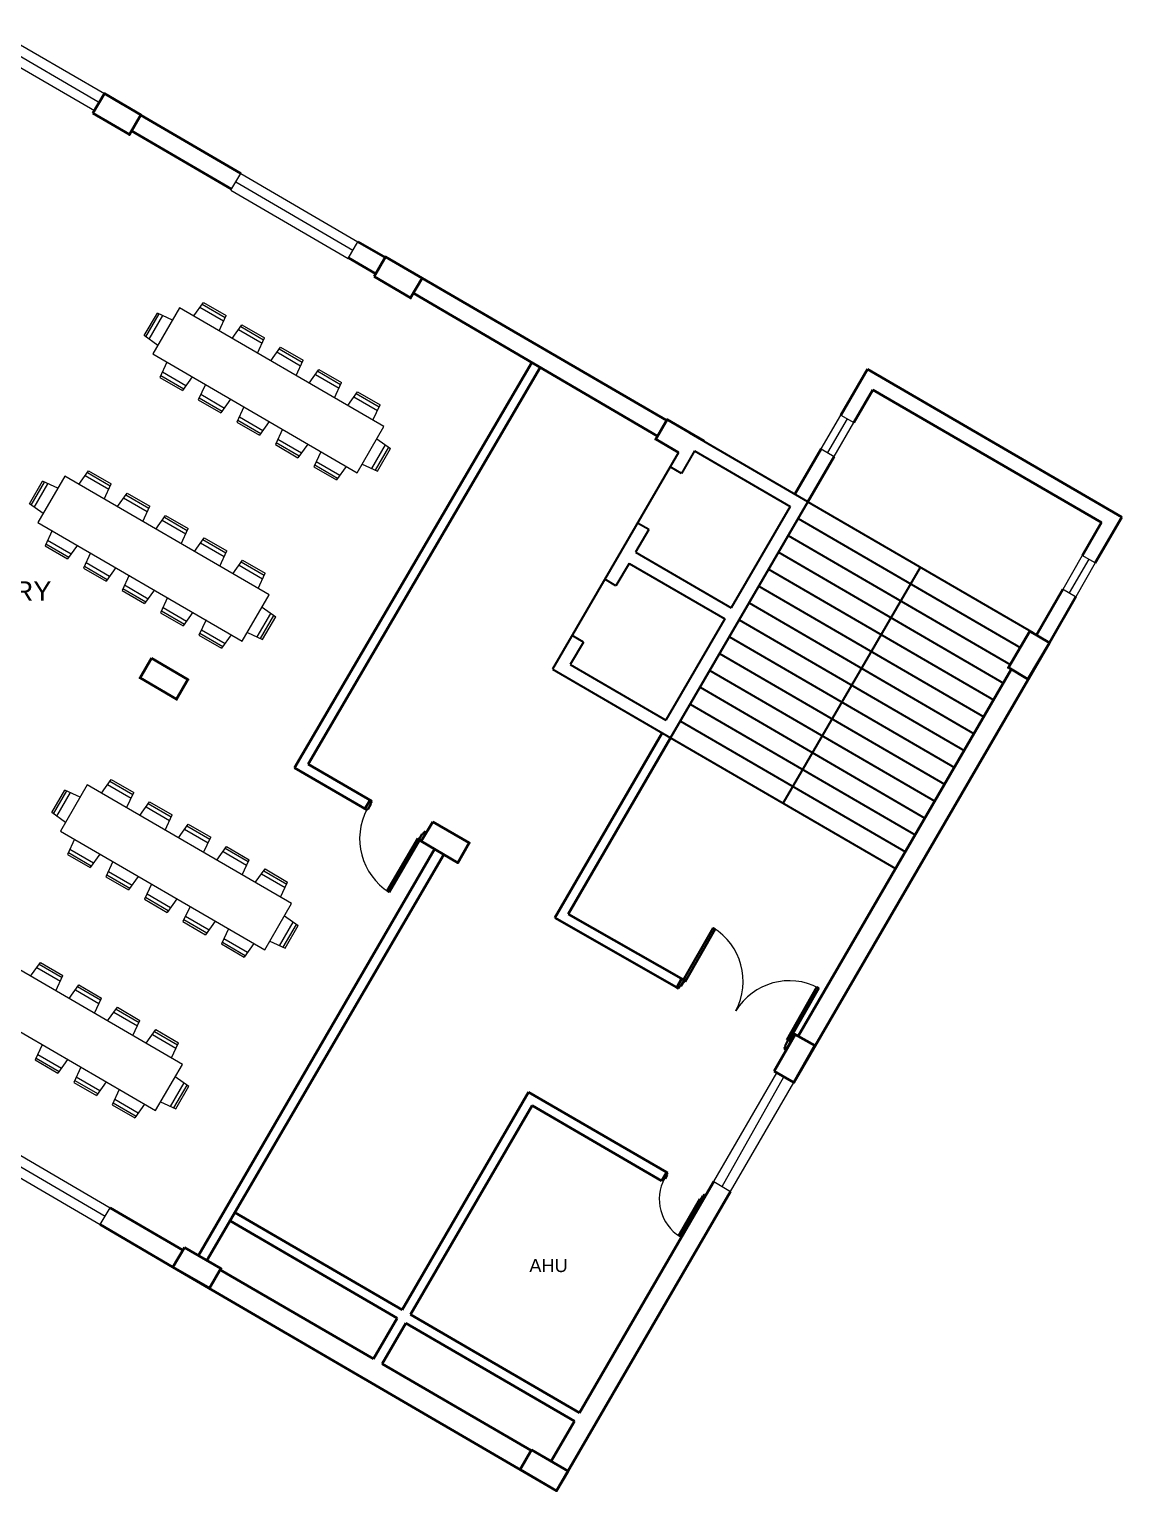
# Model space of a CAD drawing. Header units: millimetres. Extents: x 3079 to 579737, y 1565 to 1161826.
# Drawn here: x 138000 to 154797, y 776595 to 799064 of the extents above; entities that cross this region are included whole.
import ezdxf

# ---------------------------------------------------------------- set-up
doc = ezdxf.new("R2010")
doc.units = ezdxf.units.MM
for name, color, linetype, lineweight in [('1', 7, 'Continuous', 35), ('A_COL', 250, 'Continuous', 40), ('A_ELE1', 250, 'Continuous', 20), ('A_WIN-DOR', 250, 'Continuous', 30), ('IG-Area', 250, 'Continuous', 30), ('SILL', 251, 'Continuous', 18), ('WINDOW', 252, 'Continuous', 15)]:
    doc.layers.add(name, color=color, linetype=linetype, lineweight=lineweight)
doc.layers.add('FURNITURE', color=253, linetype='Continuous', lineweight=5, transparency=0.05)
doc.styles.get("Standard").update_dxf_attribs({"font": 'arial.ttf'})

msp = doc.modelspace()

# ---------------------------------------------------------------- linework, layer by layer
for p, q in [((149970, 791800), (148155, 792855)), ((147981, 792556), (147100, 791039)), ((148227, 792582), (148026, 792236)), ((148227, 792582), (149697, 791728)), ((150376, 792497), (150376, 792497)), ((148026, 792236), (147853, 792336)), ((149970, 791800), (147860, 788169)), ((148915, 789984), (149970, 791800)), ((149970, 791800), (153429, 789791)), ((149697, 791728), (148793, 790171)), ((147524, 791371), (147323, 791025)), ((147524, 791371), (147351, 791472)), ((149820, 791541), (153233, 789557)), ((149669, 791281), (153082, 789298)), ((147100, 791039), (146045, 789224)), ((147323, 791025), (148793, 790171)), ((149518, 791022), (152977, 789012)), ((147222, 790852), (147021, 790507)), ((147222, 790852), (148692, 789998)), ((149368, 790763), (152826, 788753)), ((149590, 787164), (151700, 790795)), ((147021, 790507), (146848, 790607)), ((149217, 790503), (152675, 788494)), ((153891, 790454), (153891, 790453)), ((149066, 790244), (152525, 788234)), ((148692, 789998), (147788, 788442)), ((147860, 788169), (148915, 789984)), ((148915, 789984), (147860, 788169)), ((148915, 789984), (152374, 787975)), ((153425, 789783), (153429, 789791)), ((146519, 789642), (146318, 789296)), ((146519, 789642), (146346, 789742)), ((148765, 789725), (152223, 787715)), ((148614, 789466), (152073, 787456)), ((146045, 789224), (147860, 788169)), ((146318, 789296), (147788, 788442)), ((148463, 789206), (151922, 787197)), ((151319, 786159), (153099, 789222)), ((148313, 788947), (151771, 786937)), ((148162, 788687), (151620, 786678)), ((148011, 788428), (151470, 786418)), ((147860, 788169), (151319, 786159))]:
    msp.add_line(p, q)
at = {"layer": '1'}
for p, q in [((139436, 797911), (139155, 798074)), ((141252, 796847), (139715, 797744)), ((139574, 797502), (141110, 796603)), ((143052, 795797), (143472, 795553)), ((142908, 795551), (143328, 795305)), ((143478, 795562), (147801, 793051)), ((143906, 795006), (147660, 792809)), ((142081, 787709), (145727, 793940)), ((142286, 787763), (145856, 793865)), ((150478, 793131), (150888, 793836)), ((154797, 791563), (150888, 793836)), ((150677, 793016), (150971, 793522)), ((154483, 791480), (150971, 793522)), ((149772, 791916), (150177, 792613)), ((149970, 791800), (150376, 792497)), ((154797, 791563), (154390, 790858)), ((154483, 791480), (154191, 790973)), ((153891, 790453), (153484, 789748)), ((154090, 790338), (153684, 789633)), ((153381, 789809), (153425, 789783)), ((149756, 782873), (153684, 789633)), ((149822, 783584), (153098, 789223)), ((147726, 788236), (146079, 785402)), ((147856, 788161), (146285, 785457)), ((143265, 787195), (142286, 787763)), ((143190, 787065), (142081, 787709)), ((144102, 786709), (144074, 786725)), ((140603, 780211), (144232, 786459)), ((144027, 786579), (143999, 786595)), ((140732, 780136), (144372, 786377)), ((146079, 785402), (147983, 784317)), ((146285, 785457), (148057, 784448)), ((148029, 784463), (147955, 784333)), ((143035, 784085), (143035, 784085)), ((149495, 783022), (149495, 783022)), ((143734, 779378), (145678, 782724)), ((145678, 782724), (147797, 781492)), ((143864, 779303), (145732, 782518)), ((145732, 782518), (147722, 781362)), ((147722, 781362), (147797, 781492)), ((148402, 781140), (148524, 781349)), ((146108, 776595), (148783, 781198)), ((146459, 777795), (148402, 781140)), ((139243, 780946), (140361, 780294)), ((141162, 780873), (143734, 779378)), ((139092, 780687), (140210, 780035)), ((141087, 780744), (143659, 779249)), ((140210, 780035), (146108, 776595)), ((140938, 779992), (143295, 778622)), ((143295, 778622), (143659, 779249)), ((143864, 779303), (146459, 777795)), ((143425, 778547), (143789, 779173)), ((143789, 779173), (146383, 777666)), ((143425, 778547), (145717, 777215)), ((146025, 777049), (146383, 777666)), ((145849, 776746), (145849, 776746))]:
    msp.add_line(p, q, dxfattribs=at)
at = {"layer": 'A_COL'}
for points in [[(138979, 797772), (139156, 798075), (139717, 797747), (139541, 797445)], [(143302, 795261), (143478, 795563), (144040, 795235), (143863, 794933)], [(153355, 789072), (153053, 789249), (153382, 789810), (153684, 789633)], [(139880, 789393), (139704, 789091), (140265, 788763), (140441, 789066)], [(144203, 786881), (144027, 786579), (144588, 786251), (144765, 786554)], [(149452, 783047), (149756, 782873), (150078, 783438), (149774, 783611)], [(140387, 780337), (140210, 780035), (140772, 779708), (140948, 780010)], [(145723, 777225), (145547, 776923), (146108, 776595), (146285, 776898)]]:
    msp.add_lwpolyline(points, close=True, dxfattribs=at)
msp.add_lwpolyline([(147981, 792556), (147632, 792760), (147808, 793062), (148370, 792735), (148368, 792731)], dxfattribs=at)
at = {"layer": 'A_ELE1', "transparency": 33554687}
for centre, radius, start, end in [((144046, 786617), 966, 151.5977, 238.1135), ((148010, 784425), 966, 332.0667, 58.5824), ((149688, 783470), 966, 62.0665, 148.5823), ((148010, 784425), 966, 332.0666, 332.0667), ((148363, 781076), 676, 151.5846, 238.1004)]:
    msp.add_arc(centre, radius, start, end, dxfattribs=at)
at = {"layer": 'A_WIN-DOR', "transparency": 33554687}
for p, q in [((143161, 787080), (143237, 787209)), ((143190, 787065), (143162, 787081)), ((143196, 787076), (143190, 787065)), ((143254, 787148), (143208, 787069)), ((143265, 787195), (143242, 787155)), ((143242, 787155), (143254, 787148)), ((143974, 786624), (143504, 785816)), ((144040, 786692), (143994, 786613)), ((144027, 786579), (144102, 786709)), ((144051, 786685), (144040, 786692)), ((144074, 786725), (144051, 786685)), ((144102, 786709), (144074, 786725)), ((144006, 786606), (143535, 785797)), ((143999, 786595), (143983, 786567)), ((143999, 786595), (144027, 786579)), ((148050, 784436), (148514, 785250)), ((148082, 784418), (148545, 785231)), ((148029, 784463), (147955, 784333)), ((148017, 784350), (148062, 784430)), ((148057, 784448), (148029, 784463)), ((148057, 784448), (148073, 784476)), ((147955, 784333), (147983, 784317)), ((147983, 784317), (148005, 784357)), ((148005, 784357), (148017, 784350)), ((149645, 783528), (150108, 784340)), ((149677, 783510), (150140, 784323)), ((148864, 783973), (148864, 783973)), ((148864, 783973), (148864, 783973)), ((149620, 783437), (149665, 783516)), ((149711, 783505), (149637, 783375)), ((149683, 783521), (149700, 783549)), ((149683, 783521), (149711, 783505)), ((149609, 783390), (149632, 783430)), ((149637, 783375), (149609, 783390)), ((149632, 783430), (149620, 783437)), ((147816, 781481), (147800, 781453)), ((147800, 781453), (147809, 781448)), ((147764, 781390), (147744, 781401)), ((147768, 781398), (147764, 781390)), ((147809, 781448), (147776, 781393)), ((148312, 781081), (147984, 780515)), ((148335, 781068), (148005, 780502)), ((148330, 781061), (148319, 781041)), ((148358, 781129), (148326, 781073)), ((148330, 781061), (148349, 781049)), ((148349, 781049), (148402, 781140)), ((148367, 781124), (148358, 781129)), ((148383, 781151), (148367, 781124))]:
    msp.add_line(p, q, dxfattribs=at)
at = {"layer": 'A_WIN-DOR'}
for p, q in [((143237, 787211), (143265, 787195)), ((143535, 785797), (143504, 785816)), ((148514, 785250), (148545, 785231)), ((150140, 784323), (150108, 784340)), ((147744, 781401), (147797, 781492)), ((147797, 781492), (147816, 781481)), ((148383, 781151), (148402, 781140))]:
    msp.add_line(p, q, dxfattribs=at)
at = {"layer": 'A_WIN-DOR', "transparency": 33554687}
for points in [[(143196, 787076), (143208, 787069)], [(144006, 786606), (143974, 786624)], [(148050, 784436), (148082, 784418)], [(148864, 783973), (148864, 783973)], [(149677, 783510), (149645, 783528)], [(147768, 781398), (147776, 781393)], [(148335, 781068), (148312, 781081)]]:
    msp.add_lwpolyline(points, dxfattribs=at)
at = {"layer": 'FURNITURE'}
for p, q in [((140313, 794781), (139900, 794071)), ((143454, 792955), (140313, 794781)), ((140529, 794655), (140679, 794865)), ((140625, 794789), (140987, 794579)), ((140660, 794838), (141012, 794633)), ((140679, 794865), (141026, 794663)), ((139768, 794354), (139970, 794701)), ((139795, 794335), (140000, 794687)), ((139843, 794300), (140054, 794662)), ((140204, 794593), (139970, 794701)), ((140918, 794429), (141026, 794663)), ((141121, 794311), (141271, 794521)), ((141251, 794494), (141604, 794289)), ((141271, 794521), (141618, 794319)), ((139978, 794204), (139768, 794354)), ((141217, 794446), (141579, 794235)), ((141510, 794085), (141618, 794319)), ((139900, 794071), (143042, 792245)), ((141713, 793967), (141863, 794177)), ((141809, 794102), (142171, 793891)), ((141843, 794150), (142196, 793945)), ((141863, 794177), (142210, 793975)), ((140116, 793945), (140008, 793711)), ((142102, 793741), (142210, 793975)), ((142304, 793623), (142454, 793833)), ((142454, 793833), (142802, 793631)), ((140008, 793711), (140356, 793509)), ((140022, 793741), (140375, 793536)), ((140047, 793795), (140409, 793584)), ((140506, 793719), (140356, 793509)), ((140708, 793601), (140600, 793367)), ((142401, 793758), (142763, 793547)), ((142435, 793806), (142788, 793601)), ((142694, 793397), (142802, 793631)), ((140600, 793367), (140947, 793165)), ((140614, 793397), (140967, 793192)), ((140639, 793451), (141001, 793240)), ((141097, 793375), (140947, 793165)), ((142896, 793280), (143046, 793489)), ((142992, 793414), (143355, 793204)), ((143027, 793462), (143379, 793257)), ((143046, 793489), (143393, 793288)), ((141300, 793257), (141192, 793023)), ((143285, 793053), (143393, 793288)), ((141192, 793023), (141539, 792821)), ((141206, 793053), (141559, 792848)), ((141231, 793107), (141593, 792897)), ((141689, 793031), (141539, 792821)), ((141892, 792913), (141784, 792679)), ((143042, 792245), (143454, 792955)), ((141798, 792709), (142150, 792504)), ((141823, 792763), (142185, 792553)), ((142281, 792687), (142131, 792477)), ((143345, 792768), (143555, 792618)), ((141784, 792679), (142131, 792477)), ((142484, 792569), (142376, 792335)), ((143269, 792309), (143480, 792672)), ((143323, 792285), (143528, 792637)), ((143353, 792271), (143555, 792618)), ((138764, 792067), (138914, 792277)), ((138894, 792250), (139247, 792045)), ((138914, 792277), (139261, 792075)), ((142376, 792335), (142723, 792134)), ((142390, 792365), (142742, 792161)), ((142414, 792419), (142777, 792209)), ((142873, 792343), (142723, 792134)), ((143119, 792379), (143353, 792271)), ((138002, 791767), (138204, 792114)), ((138029, 791747), (138234, 792100)), ((138078, 791713), (138288, 792075)), ((138547, 792193), (138135, 791483)), ((138438, 792006), (138204, 792114)), ((141689, 790368), (138547, 792193)), ((138860, 792202), (139222, 791991)), ((139153, 791841), (139261, 792075)), ((139355, 791724), (139505, 791933)), ((139452, 791858), (139814, 791648)), ((139486, 791906), (139839, 791701)), ((139505, 791933), (139852, 791732)), ((138212, 791617), (138002, 791767)), ((139745, 791498), (139852, 791732)), ((139947, 791380), (140097, 791589)), ((140078, 791562), (140430, 791358)), ((140097, 791589), (140444, 791388)), ((138135, 791483), (141276, 789658)), ((138351, 791357), (138243, 791123)), ((140043, 791514), (140406, 791304)), ((140336, 791154), (140444, 791388)), ((138243, 791123), (138590, 790921)), ((138257, 791153), (138610, 790949)), ((138282, 791207), (138644, 790997)), ((138740, 791131), (138590, 790921)), ((140539, 791036), (140689, 791246)), ((140635, 791170), (140997, 790960)), ((140670, 791219), (141022, 791014)), ((140689, 791246), (141036, 791044)), ((138943, 791013), (138835, 790779)), ((140928, 790810), (141036, 791044)), ((141131, 790692), (141281, 790902)), ((141281, 790902), (141628, 790700)), ((138835, 790779), (139182, 790578)), ((138849, 790810), (139201, 790605)), ((138874, 790863), (139236, 790653)), ((139332, 790787), (139182, 790578)), ((139535, 790670), (139427, 790435)), ((141227, 790827), (141589, 790616)), ((141261, 790875), (141614, 790670)), ((141520, 790466), (141628, 790700)), ((139441, 790466), (139793, 790261)), ((139465, 790520), (139828, 790309)), ((139924, 790444), (139774, 790234)), ((139427, 790435), (139774, 790234)), ((140126, 790326), (140018, 790092)), ((141276, 789658), (141689, 790368)), ((140018, 790092), (140366, 789890)), ((140032, 790122), (140385, 789917)), ((140057, 790176), (140419, 789965)), ((140515, 790100), (140366, 789890)), ((141504, 789722), (141714, 790084)), ((141558, 789697), (141763, 790050)), ((141580, 790180), (141790, 790030)), ((141588, 789683), (141790, 790030)), ((140718, 789982), (140610, 789748)), ((140624, 789778), (140977, 789573)), ((140649, 789832), (141011, 789621)), ((141354, 789791), (141588, 789683)), ((140610, 789748), (140957, 789546)), ((141107, 789756), (140957, 789546)), ((139109, 787321), (139259, 787530)), ((139259, 787530), (139606, 787329)), ((138348, 787020), (138549, 787367)), ((138375, 787000), (138580, 787353)), ((138423, 786966), (138633, 787328)), ((138893, 787446), (138480, 786736)), ((138784, 787259), (138549, 787367)), ((142034, 785621), (138893, 787446)), ((139205, 787455), (139567, 787245)), ((139240, 787503), (139592, 787298)), ((139498, 787094), (139606, 787329)), ((139701, 786977), (139851, 787186)), ((139797, 787111), (140159, 786901)), ((139831, 787159), (140184, 786955)), ((139851, 787186), (140198, 786985)), ((138557, 786870), (138348, 787020)), ((140090, 786751), (140198, 786985)), ((140293, 786633), (140442, 786843)), ((140442, 786843), (140790, 786641)), ((138480, 786736), (141622, 784911)), ((140389, 786767), (140751, 786557)), ((140423, 786816), (140776, 786611)), ((140682, 786407), (140790, 786641)), ((138696, 786610), (138588, 786376)), ((138602, 786406), (138955, 786202)), ((138627, 786460), (138989, 786250)), ((140884, 786289), (141034, 786499)), ((140980, 786423), (141343, 786213)), ((141015, 786472), (141367, 786267)), ((141034, 786499), (141381, 786297)), ((138588, 786376), (138936, 786175)), ((139085, 786384), (138936, 786175)), ((139288, 786267), (139180, 786032)), ((141273, 786063), (141381, 786297)), ((139180, 786032), (139527, 785831)), ((139194, 786063), (139547, 785858)), ((139219, 786116), (139581, 785906)), ((139677, 786040), (139527, 785831)), ((141476, 785945), (141626, 786155)), ((141572, 786080), (141934, 785869)), ((141607, 786128), (141959, 785923)), ((141626, 786155), (141973, 785953)), ((141865, 785719), (141973, 785953)), ((139880, 785923), (139772, 785689)), ((139786, 785719), (140138, 785514)), ((139811, 785773), (140173, 785562)), ((139772, 785689), (140119, 785487)), ((140269, 785697), (140119, 785487)), ((140472, 785579), (140364, 785345)), ((141622, 784911), (142034, 785621)), ((140364, 785345), (140711, 785143)), ((140378, 785375), (140730, 785170)), ((140403, 785429), (140765, 785218)), ((140861, 785353), (140711, 785143)), ((141849, 784975), (142060, 785337)), ((141903, 784950), (142108, 785303)), ((141925, 785433), (142135, 785284)), ((141933, 784936), (142135, 785284)), ((141064, 785235), (140956, 785001)), ((140994, 785085), (141357, 784874)), ((141699, 785044), (141933, 784936)), ((140355, 783150), (137213, 784976)), ((140956, 785001), (141303, 784799)), ((140969, 785031), (141322, 784826)), ((141453, 785009), (141303, 784799)), ((138022, 784506), (138172, 784716)), ((138118, 784641), (138480, 784430)), ((138152, 784689), (138505, 784484)), ((138172, 784716), (138519, 784514)), ((138411, 784280), (138519, 784514)), ((138613, 784162), (138763, 784372)), ((138763, 784372), (139110, 784170)), ((136801, 784266), (139942, 782440)), ((138710, 784297), (139072, 784086)), ((138744, 784345), (139097, 784140)), ((139002, 783936), (139110, 784170)), ((139205, 783819), (139355, 784028)), ((139301, 783953), (139664, 783743)), ((139336, 784001), (139688, 783796)), ((139355, 784028), (139702, 783827)), ((139594, 783592), (139702, 783827)), ((139797, 783475), (139947, 783684)), ((139893, 783609), (140255, 783399)), ((139928, 783657), (140280, 783453)), ((139947, 783684), (140294, 783483)), ((140186, 783249), (140294, 783483)), ((138201, 783452), (138093, 783218)), ((138107, 783248), (138459, 783043)), ((138132, 783302), (138494, 783092)), ((138093, 783218), (138440, 783016)), ((138590, 783226), (138440, 783016)), ((138793, 783108), (138685, 782874)), ((139942, 782440), (140355, 783150)), ((138685, 782874), (139032, 782673)), ((138699, 782904), (139051, 782700)), ((138723, 782958), (139086, 782748)), ((139182, 782882), (139032, 782673)), ((140170, 782505), (140381, 782867)), ((140224, 782480), (140429, 782832)), ((140246, 782963), (140456, 782813)), ((140254, 782466), (140456, 782813)), ((139384, 782765), (139276, 782530)), ((139315, 782614), (139677, 782404)), ((140020, 782574), (140254, 782466)), ((139276, 782530), (139624, 782329)), ((139290, 782561), (139643, 782356)), ((139773, 782538), (139624, 782329))]:
    msp.add_line(p, q, dxfattribs=at)
at = {"layer": 'SILL'}
for p, q in [((137452, 799064), (139156, 798075)), ((137301, 798804), (139002, 797812)), ((141252, 796847), (143052, 795797)), ((141101, 796588), (142901, 795538)), ((150177, 792613), (150478, 793131)), ((150376, 792497), (150677, 793016)), ((154189, 790975), (153891, 790453)), ((154390, 790858), (154090, 790338)), ((148524, 781349), (149496, 783022)), ((148783, 781198), (149756, 782873)), ((137443, 781996), (139243, 780946)), ((137292, 781737), (139092, 780687))]:
    msp.add_line(p, q, dxfattribs=at)
at = {"layer": 'WINDOW'}
for p, q in [((137377, 798934), (139057, 797954)), ((141101, 796588), (141252, 796847)), ((141177, 796718), (142977, 795668)), ((142901, 795538), (143052, 795797)), ((150276, 792555), (150578, 793074)), ((150478, 793131), (150677, 793016)), ((150177, 792613), (150376, 792497)), ((154288, 790917), (153987, 790398)), ((154388, 790859), (154189, 790975)), ((154086, 790340), (153887, 790456)), ((148653, 781274), (149602, 782961)), ((137368, 781867), (139168, 780817)), ((148524, 781349), (148783, 781198)), ((139092, 780687), (139243, 780946))]:
    msp.add_line(p, q, dxfattribs=at)

# ---------------------------------------------------------------- texts
at = {"layer": 'IG-Area', "attachment_point": 1}
for s, insert, char_height in [('LIBRARY ', (136549, 790577), 300), ('AHU', (145689, 780157), 200)]:
    msp.add_mtext_dynamic_manual_height_columns(s, width=38356.19, gutter_width=12.5, heights=[0], dxfattribs=dict(at, insert=insert, char_height=char_height))

doc.saveas('drawing.dxf')
